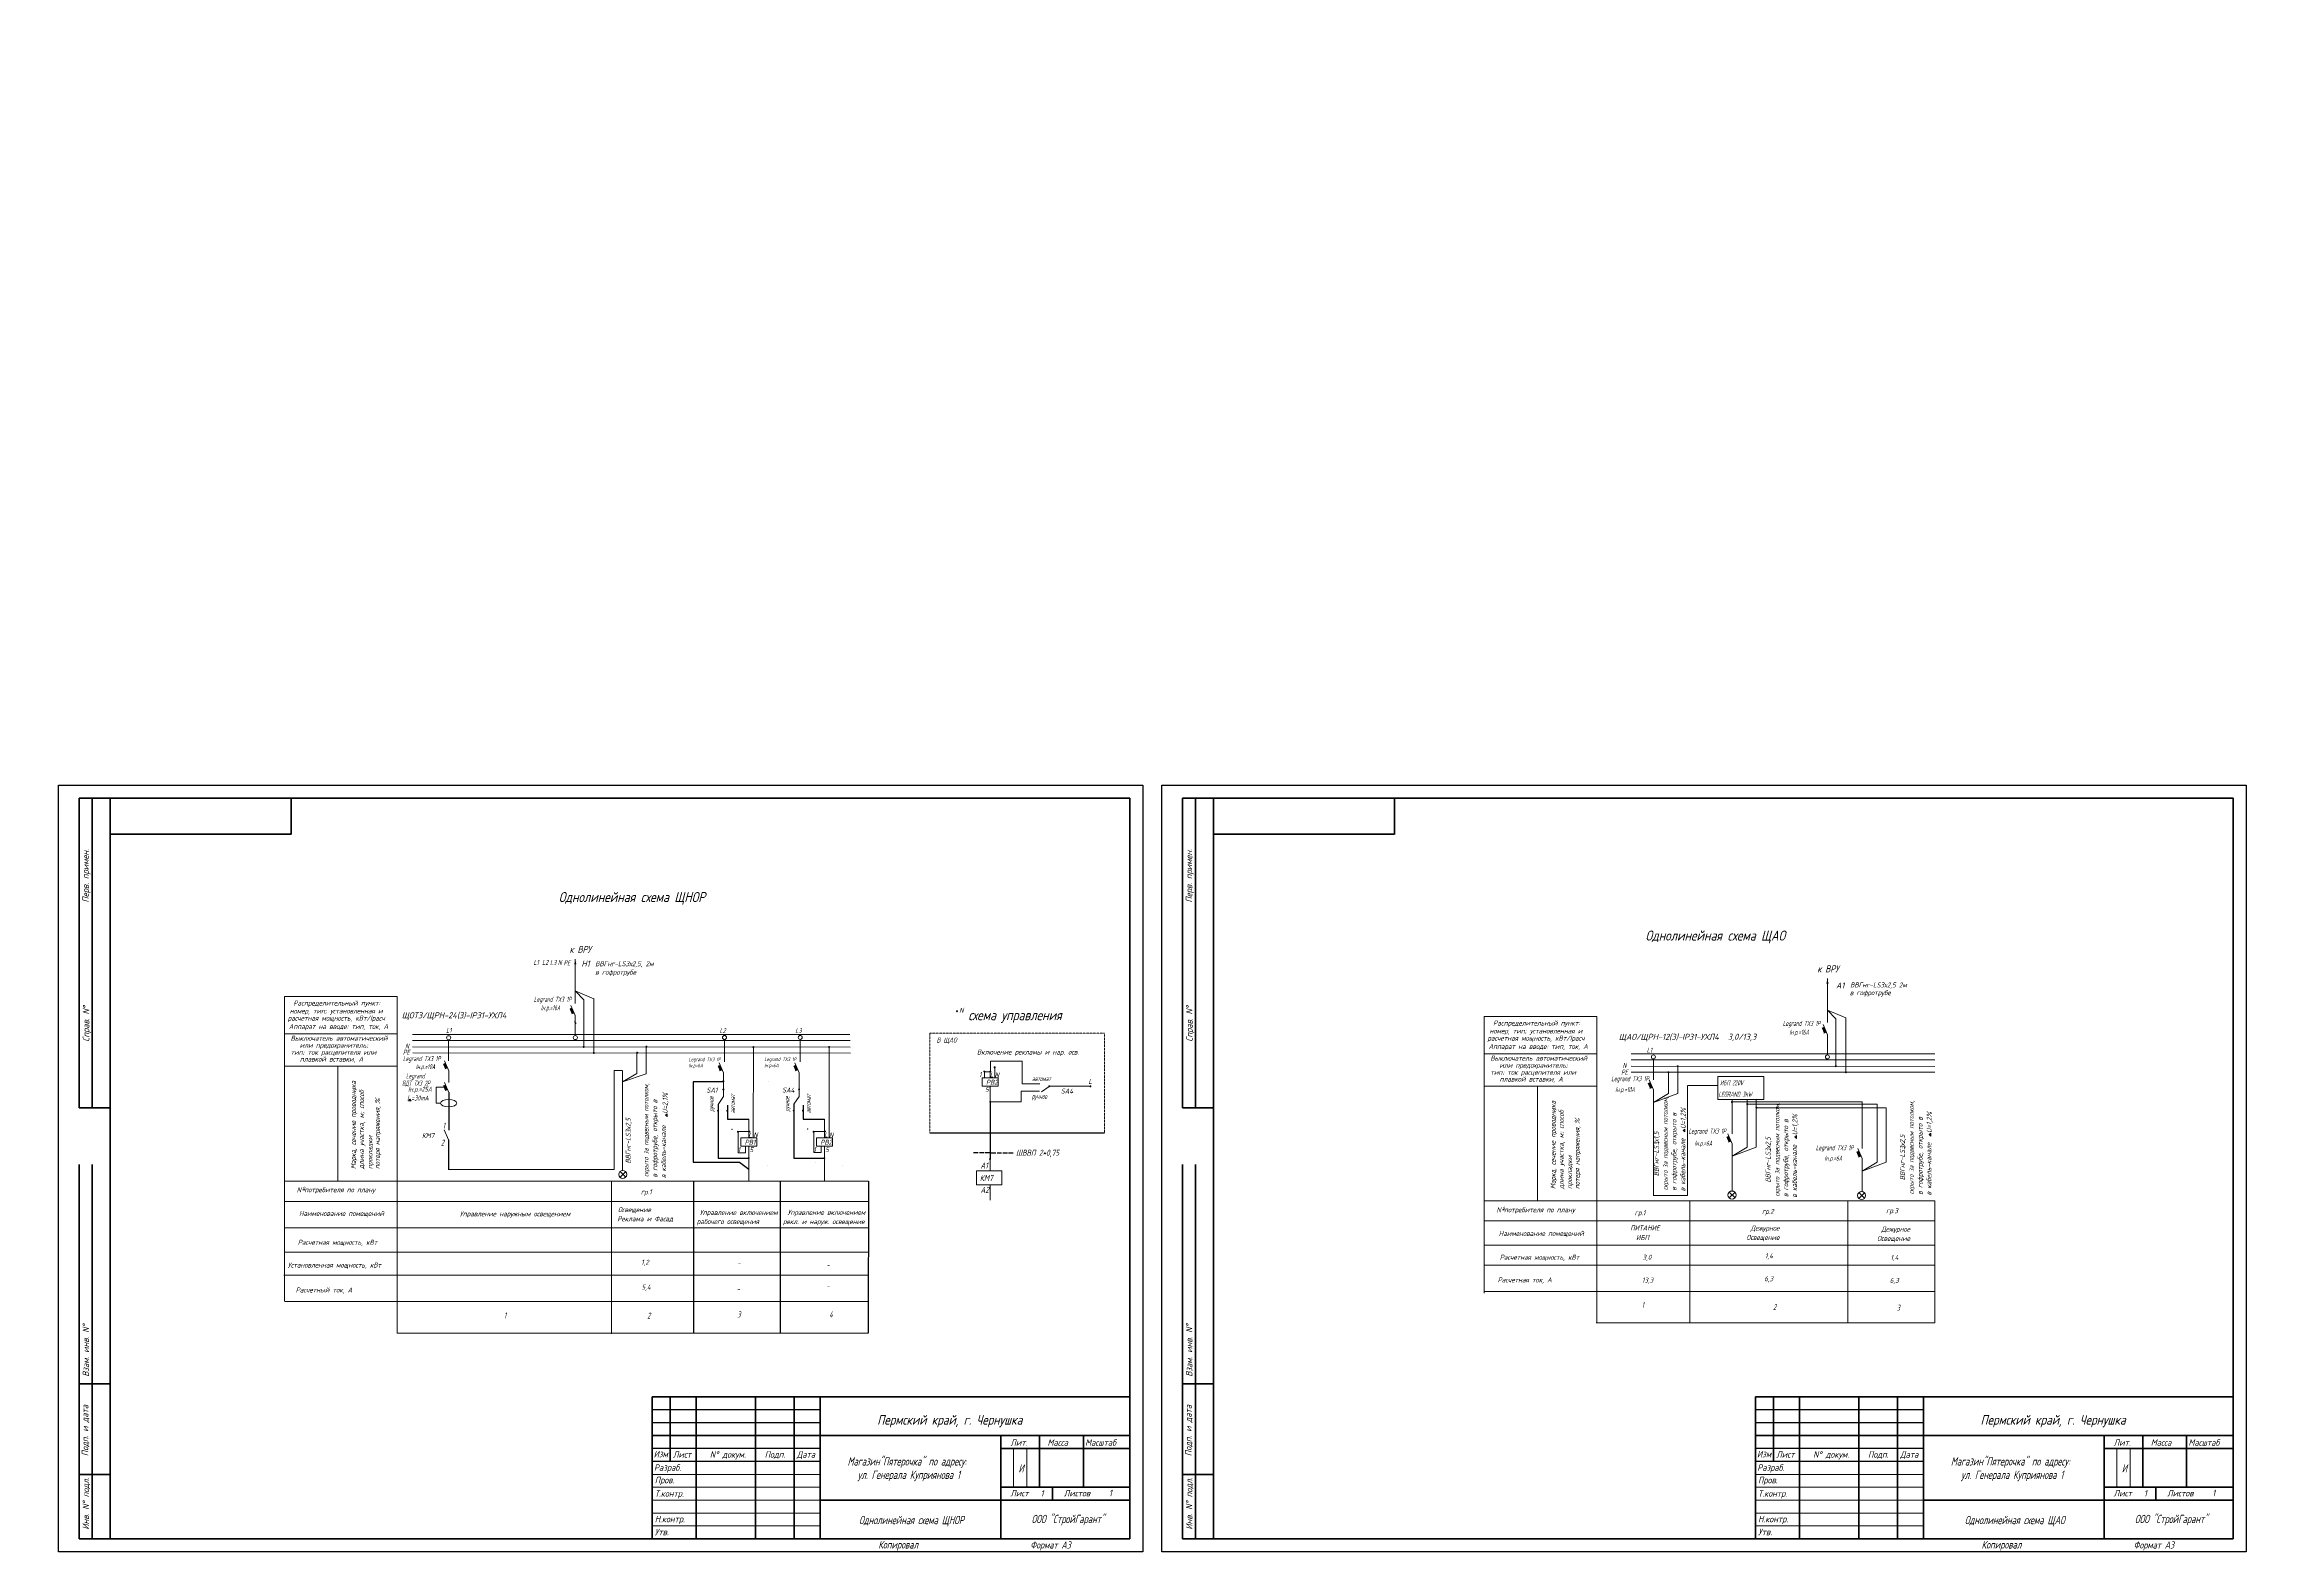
# Model space of a CAD drawing. Header units: millimetres. Extents: x 750 to 1911925457632, y 500 to 46276.
# Drawn here: x 239858 to 299972, y 510 to 41492 of the extents above; entities that cross this region are included whole.
import ezdxf
from ezdxf.enums import TextEntityAlignment as Align

# ---------------------------------------------------------------- set-up
doc = ezdxf.new("R2010")
doc.units = ezdxf.units.MM
doc.linetypes.add('HIDDEN2', pattern=[4.7625, 3.175, -1.5875])
for name, color, linetype in [('1', 7, 'Continuous'), ('KONTUR', 7, 'Continuous'), ('ST', 7, 'Continuous'), ('вова', 7, 'Continuous'), ('Проводки', 1, 'Continuous'), ('Электропроводки', 1, 'Continuous')]:
    doc.layers.add(name, color=color, linetype=linetype)
doc.layers.add('SHTAMP_Ном_пера__98', color=7, linetype='Continuous', lineweight=25, true_color=0x1f1f1f)
for name, color, linetype, lineweight in [('Основная', 7, 'Continuous', 40), ('Стены', 7, 'Continuous', 35), ('текст', 250, 'Continuous', 20), ('тонкая', 7, 'Continuous', 20)]:
    doc.layers.add(name, color=color, linetype=linetype, lineweight=lineweight)
doc.styles.add('ROMANS', font='romans.shx', dxfattribs={"width": 0.7, "oblique": 15, "height": 1})
doc.styles.add('стиль1', font='romans.shx', dxfattribs={"width": 0.75, "oblique": 15, "height": 3.5})

msp = doc.modelspace()

# ---------------------------------------------------------------- hatches: boundary and pattern name
at = {"layer": 'Проводки', "lineweight": 20, "ltscale": 0.5}
h = msp.add_hatch(color=0, dxfattribs=at)
h.paths.add_polyline_path([(254293, 16620), (254293, 16477), (254323, 16477)])
h.paths.add_polyline_path([(254293, 16620), (254264, 16477), (254293, 16477)])
h = msp.add_hatch(color=0, dxfattribs=at)
h.paths.add_polyline_path([(288329, 16098), (288329, 15954), (288359, 15954)])
h.paths.add_polyline_path([(288329, 16098), (288300, 15954), (288329, 15954)])

# ---------------------------------------------------------------- linework, layer by layer
at = {"color": 0, "lineweight": 20}
for p, q in [((254293, 15759), (254521, 15516)), ((288329, 15237), (288557, 14994)), ((255967, 13516), (255967, 14095)), ((256223, 13505), (256223, 14248)), ((259132, 11765), (259133, 14229)), ((261190, 11767), (261191, 14231)), ((255578, 13284), (255967, 13516)), ((265694, 13398), (265693, 13681)), ((284008, 12966), (284008, 13546)), ((284258, 12967), (284258, 13710)), ((249799, 12818), (249759, 12770)), ((249759, 12771), (249833, 12771)), ((249833, 12771), (249799, 12818)), ((250510, 13137), (250510, 12708)), ((250725, 13137), (250510, 13137)), ((250510, 12708), (250627, 12705)), ((283599, 12723), (284008, 12966)), ((286146, 11506), (286146, 12808)), ((286396, 11507), (286396, 12808)), ((289678, 11100), (289678, 12680)), ((289928, 11101), (289928, 12581)), ((285737, 11263), (286146, 11506)), ((289269, 10857), (289678, 11100))]:
    msp.add_line(p, q, dxfattribs=at)
at = {"color": 0, "lineweight": 20, "ltscale": 0.5}
for p, q in [((254522, 15518), (254522, 14234)), ((288557, 14994), (288557, 13710))]:
    msp.add_line(p, q, dxfattribs=at)
for p, q in [((258319, 13288), (257497, 13288)), ((257497, 13288), (257497, 13288)), ((257497, 13288), (257497, 11102)), ((258319, 13288), (258319, 13288)), ((259555, 13290), (259555, 13290)), ((250852, 12994), (250853, 11973)), ((258176, 12672), (258176, 11212)), ((258427, 12652), (258427, 12272)), ((260233, 12674), (260233, 11214)), ((260485, 12654), (260485, 12274)), ((265574, 12741), (265569, 11184)), ((258427, 12272), (258427, 12272)), ((258427, 12272), (259012, 12272)), ((260485, 12274), (260485, 12274)), ((260485, 12274), (261070, 12274)), ((250844, 11704), (250844, 10901)), ((263927, 11898), (268674, 11898)), ((257497, 11102), (258757, 11102)), ((258176, 11212), (259008, 11212)), ((258757, 11102), (258757, 11102)), ((258757, 11102), (259008, 10912)), ((259507, 11012), (259507, 11012)), ((260233, 11214), (261066, 11214)), ((260815, 11104), (260815, 11104)), ((261565, 11014), (261565, 11014)), ((265121, 11360), (265246, 11360)), ((265278, 11360), (265403, 11360)), ((265435, 11360), (265559, 11360)), ((265601, 11359), (265726, 11359)), ((265758, 11359), (265882, 11359)), ((265914, 11359), (266039, 11359)), ((266071, 11359), (266196, 11359)), ((257507, 10582), (257507, 6452)), ((259865, 10577), (259864, 6453)), ((262259, 10582), (262258, 6452))]:
    msp.add_line(p, q)
at = {"color": 0}
for p, q in [((260946, 4369), (256385, 4369)), ((290936, 4369), (286375, 4369)), ((260946, 4018), (256385, 4018)), ((290936, 4018), (286375, 4018)), ((260946, 3317), (256385, 3317)), ((290936, 3317), (286375, 3317)), ((260946, 2966), (256385, 2966)), ((290936, 2966), (286375, 2966)), ((265858, 861), (265858, 861)), ((295848, 861), (295848, 861))]:
    msp.add_line(p, q, dxfattribs=at)
at = {"color": 0, "lineweight": 20}
msp.add_ellipse((250852, 12705), major_axis=(-225, 0), ratio=0.448481, dxfattribs=at)
at = {"layer": '1', "color": 0, "lineweight": 20}
for p, q in [((254293, 15417), (254293, 16620)), ((254293, 15759), (254794, 15545)), ((288329, 14894), (288329, 16098)), ((246387, 7315), (246387, 15607)), ((246387, 15602), (249450, 15602)), ((249450, 15603), (249450, 6454)), ((254292, 15088), (254175, 15361)), ((254262, 15158), (254196, 15131)), ((254294, 14541), (254294, 15091)), ((254795, 15547), (254795, 14070)), ((278998, 15058), (282061, 15058)), ((278998, 7536), (278998, 15058)), ((282061, 15058), (282061, 6731)), ((288329, 15237), (288830, 15023)), ((246387, 14590), (249450, 14590)), ((249865, 14571), (261753, 14570)), ((250851, 13859), (250851, 14430)), ((254267, 14925), (254321, 14870)), ((258349, 13830), (258349, 14435)), ((260407, 13832), (260407, 14437)), ((288330, 14567), (288212, 14840)), ((288299, 14637), (288234, 14610)), ((288329, 14016), (288329, 14566)), ((288830, 15023), (288830, 13546)), ((249865, 14407), (261764, 14409)), ((249867, 14234), (261764, 14230)), ((249877, 14070), (261776, 14066)), ((250852, 13586), (250734, 13859)), ((278998, 14047), (282061, 14047)), ((282997, 14047), (291247, 14047)), ((282997, 13882), (291247, 13882)), ((283599, 13335), (283599, 13907)), ((246387, 13715), (249450, 13715)), ((247836, 13715), (247836, 10597)), ((250852, 12994), (250735, 13267)), ((255578, 10876), (255578, 13588)), ((255578, 13284), (256223, 13505)), ((258319, 13531), (258201, 13804)), ((258282, 13608), (258217, 13580)), ((260376, 13533), (260259, 13806)), ((260340, 13610), (260274, 13583)), ((265574, 13399), (265574, 13567)), ((282994, 13710), (291247, 13706)), ((282998, 13546), (291247, 13544)), ((283599, 13063), (283481, 13335)), ((258318, 12884), (258176, 12672)), ((260376, 12887), (260233, 12674)), ((267176, 13156), (266963, 13013)), ((278998, 13171), (282061, 13171)), ((280448, 13171), (280448, 10054)), ((283569, 13133), (283503, 13106)), ((283599, 10197), (283599, 13062)), ((283599, 12723), (284258, 12967)), ((285737, 11875), (285737, 12808)), ((289269, 11469), (289269, 12742)), ((256745, 12381), (256792, 12418)), ((256793, 12343), (256745, 12381)), ((256795, 12343), (256747, 12381)), ((256792, 12418), (256793, 12343)), ((259013, 11766), (259012, 12270)), ((261070, 11768), (261070, 12272)), ((250844, 11704), (250726, 11977)), ((284407, 11960), (284453, 11997)), ((284455, 11922), (284407, 11960)), ((284453, 11997), (284455, 11922)), ((285737, 11602), (285620, 11875)), ((285707, 11673), (285641, 11645)), ((285735, 10317), (285737, 11602)), ((285737, 11263), (286396, 11507)), ((287444, 11787), (287490, 11825)), ((287492, 11749), (287444, 11787)), ((287490, 11825), (287492, 11749)), ((289269, 11197), (289151, 11469)), ((291096, 11849), (291143, 11887)), ((291144, 11812), (291096, 11849)), ((291143, 11887), (291144, 11812)), ((289239, 11267), (289173, 11239)), ((289269, 10302), (289269, 11196)), ((289269, 10857), (289928, 11101)), ((246410, 10583), (262259, 10582)), ((246889, 10347), (246944, 10347)), ((255279, 10582), (255279, 6433)), ((246392, 10035), (262259, 10033)), ((278998, 10054), (291247, 10054)), ((279500, 9803), (279555, 9803)), ((284588, 10054), (284588, 6731)), ((288884, 10054), (288884, 6731)), ((291247, 10054), (291247, 6731)), ((246392, 9316), (262259, 9314)), ((278998, 9507), (291247, 9507)), ((246392, 8653), (262259, 8653)), ((278998, 8847), (291247, 8847)), ((279430, 8849), (291247, 8849)), ((246374, 8028), (262259, 8026)), ((278998, 8300), (291247, 8300)), ((246410, 7315), (262259, 7313)), ((278998, 7589), (291247, 7589))]:
    msp.add_line(p, q, dxfattribs=at)
at = {"layer": '1', "color": 0, "lineweight": 20, "const_width": 27.3}
for points in [[(264656, 15204, 1), (264683, 15204, 1)], [(254508, 14234, 1), (254535, 14234, 1)], [(254781, 14070, 1), (254809, 14070, 1)], [(255964, 14076, 1), (255992, 14076, 1)], [(256211, 14240, 1), (256239, 14240, 1)], [(259121, 14229, 1), (259148, 14229, 1)], [(261178, 14231, 1), (261206, 14231, 1)], [(258319, 13288, -1), (258319, 13316, -1)], [(265400, 13564, 1), (265427, 13564, 1)], [(265561, 13565, 1), (265589, 13565, 1)], [(265679, 13679, 1), (265707, 13679, 1)], [(283994, 13546, 1), (284021, 13546, 1)], [(284244, 13710, 1), (284271, 13710, 1)], [(288543, 13710, 1), (288570, 13710, 1)], [(288817, 13546, 1), (288844, 13546, 1)], [(258320, 13062, -1), (258320, 13090, -1)], [(260378, 13065, -1), (260378, 13092, -1)], [(265560, 12741, 1), (265587, 12741, 1)], [(267162, 13166, 1), (267189, 13166, 1)], [(268297, 13176, 1), (268297, 13149, 1)], [(285721, 12738, 1), (285749, 12738, 1)], [(286136, 12680, 1), (286163, 12680, 1)], [(258161, 12499, 1), (258188, 12499, 1)], [(258411, 12499, 1), (258438, 12499, 1)], [(260218, 12501, 1), (260246, 12501, 1)], [(260468, 12501, 1), (260496, 12501, 1)], [(286386, 12582, 1), (286414, 12582, 1)], [(258700, 11926, 1), (258728, 11926, 1)], [(259009, 11932, 1), (259036, 11932, 1)], [(260758, 11928, 1), (260785, 11928, 1)], [(261066, 11935, 1), (261094, 11935, 1)], [(258991, 11209, 1), (259018, 11209, 1)], [(261048, 11211, 1), (261076, 11211, 1)], [(265555, 11184, 1), (265582, 11184, 1)]]:
    msp.add_lwpolyline(points, format="xyb", close=True, dxfattribs=at)
at = {"layer": '1', "color": 0, "lineweight": 20}
for centre in [(250851, 14485), (254294, 14486), (258349, 14490), (260407, 14492), (283598, 13961), (288329, 13961)]:
    msp.add_circle(centre, 54.7, dxfattribs=at)
for p in [(258554, 11997), (260612, 11999), (283743, 11627), (286780, 11454), (290433, 11517)]:
    msp.add_point(p, dxfattribs=at)
for points in [[(254202, 15301), (254202, 15301), (254136, 15273), (254262, 15158)], [(254136, 15273), (254196, 15131), (254262, 15158)], [(254262, 15158), (254262, 15158), (254202, 15301)], [(288239, 14779), (288239, 14779), (288174, 14752), (288299, 14637)], [(288174, 14752), (288234, 14610), (288299, 14637)], [(288299, 14637), (288299, 14637), (288239, 14779)], [(250761, 13799), (250761, 13799), (250696, 13771), (250821, 13657)], [(250696, 13771), (250756, 13629), (250821, 13657)], [(250821, 13657), (250821, 13657), (250761, 13799)], [(258228, 13744), (258228, 13744), (258163, 13716), (258289, 13601)], [(258163, 13716), (258223, 13574), (258289, 13601)], [(258289, 13601), (258289, 13601), (258228, 13744)], [(260286, 13746), (260286, 13746), (260221, 13718), (260346, 13604)], [(260221, 13718), (260281, 13576), (260346, 13604)], [(260346, 13604), (260346, 13604), (260286, 13746)], [(283509, 13275), (283509, 13275), (283443, 13248), (283569, 13133)], [(283443, 13248), (283503, 13106), (283569, 13133)], [(283569, 13133), (283569, 13133), (283509, 13275)], [(250762, 13207), (250762, 13207), (250697, 13180), (250822, 13065)], [(250697, 13180), (250757, 13037), (250822, 13065)], [(250822, 13065), (250822, 13065), (250762, 13207)], [(285647, 11815), (285647, 11815), (285581, 11788), (285707, 11673)], [(285581, 11788), (285641, 11645), (285707, 11673)], [(285707, 11673), (285707, 11673), (285647, 11815)], [(289179, 11409), (289179, 11409), (289113, 11382), (289239, 11267)], [(289113, 11382), (289173, 11239), (289239, 11267)], [(289239, 11267), (289239, 11267), (289179, 11409)]]:
    msp.add_solid(points, dxfattribs=at)
at = {"layer": 'KONTUR', "color": 0}
for p, q in [((240247, 510), (240247, 21350)), ((240247, 21350), (269717, 21350)), ((269717, 21350), (269717, 510)), ((270237, 510), (270237, 21350)), ((270237, 21350), (299707, 21350)), ((299707, 21350), (299707, 510)), ((269717, 510), (240247, 510)), ((299707, 510), (270237, 510))]:
    msp.add_line(p, q, dxfattribs=at)
at = {"layer": 'ST', "linetype": 'HIDDEN2', "lineweight": 15}
for p, q in [((263928, 14608), (268674, 14608)), ((263928, 11898), (263928, 14608)), ((268674, 14608), (268674, 11898))]:
    msp.add_line(p, q, dxfattribs=at)
at = {"layer": 'ST', "lineweight": 15}
for p, q in [((265577, 13557), (265577, 13849)), ((265577, 13849), (266437, 13849)), ((266437, 13849), (266437, 13234)), ((258318, 12885), (258319, 13531)), ((260376, 12887), (260376, 13533)), ((265409, 13557), (265577, 13557)), ((266437, 13234), (266921, 13234)), ((266413, 12739), (265571, 12739)), ((266915, 13031), (266413, 13031)), ((266413, 13031), (266413, 12739)), ((267184, 13163), (268294, 13163)), ((265569, 11184), (265569, 10869))]:
    msp.add_line(p, q, dxfattribs=at)
at = {"layer": 'Основная', "color": 0}
for p, q in [((240808, 20999), (240808, 12579)), ((269366, 20999), (240808, 20999)), ((241159, 12579), (241159, 20999)), ((241650, 3668), (241650, 20999)), ((246569, 20008), (246569, 20991)), ((269366, 861), (269366, 20999)), ((270798, 20999), (270798, 12579)), ((299356, 20999), (270798, 20999)), ((271149, 12579), (271149, 20999)), ((271640, 3668), (271640, 20999)), ((276559, 20008), (276559, 20991)), ((299356, 861), (299356, 20999)), ((246562, 20017), (241650, 20017)), ((276552, 20017), (271640, 20017)), ((241650, 12579), (240808, 12579)), ((271640, 12579), (270798, 12579)), ((240808, 861), (240808, 11035)), ((241159, 861), (241159, 11035)), ((270798, 861), (270798, 11035)), ((271149, 861), (271149, 11035)), ((241650, 5071), (240808, 5071)), ((271640, 5071), (270798, 5071)), ((256385, 4720), (256385, 861)), ((269366, 4720), (256385, 4720)), ((256876, 2966), (256876, 4720)), ((257578, 4720), (257578, 861)), ((259192, 861), (259192, 4720)), ((260245, 4720), (260245, 861)), ((260946, 4720), (260946, 861)), ((286375, 4720), (286375, 861)), ((299356, 4720), (286375, 4720)), ((286866, 2966), (286866, 4720)), ((287568, 4720), (287568, 861)), ((289182, 861), (289182, 4720)), ((290235, 4720), (290235, 861)), ((290936, 4720), (290936, 861)), ((241650, 861), (241650, 3668)), ((256385, 3668), (269366, 3668)), ((265858, 3668), (265858, 861)), ((266911, 3668), (266911, 2264)), ((268103, 3668), (268103, 2264)), ((271640, 861), (271640, 3668)), ((286375, 3668), (299356, 3668)), ((295848, 3668), (295848, 861)), ((296901, 3668), (296901, 2264)), ((298093, 3668), (298093, 2264)), ((265858, 3317), (269366, 3317)), ((295848, 3317), (299356, 3317)), ((241650, 2615), (240808, 2615)), ((271640, 2615), (270798, 2615)), ((269366, 1913), (260946, 1913)), ((269366, 2264), (265858, 2264)), ((267261, 2264), (267261, 1913)), ((299356, 1913), (290936, 1913)), ((299356, 2264), (295848, 2264)), ((297251, 2264), (297251, 1913)), ((269366, 861), (240808, 861)), ((299356, 861), (270798, 861))]:
    msp.add_line(p, q, dxfattribs=at)
at = {"layer": 'тонкая', "color": 0}
for p, q in [((266208, 3302), (266208, 2264)), ((266564, 3302), (266564, 2264)), ((296198, 3302), (296198, 2264)), ((296554, 3302), (296554, 2264)), ((256385, 2615), (260946, 2615)), ((286375, 2615), (290936, 2615)), ((260946, 2264), (256385, 2264)), ((260946, 1913), (256385, 1913)), ((290936, 2264), (286375, 2264)), ((290936, 1913), (286375, 1913))]:
    msp.add_line(p, q, dxfattribs=at)
for points in [[(256385, 1563), (260946, 1563)], [(256385, 1212), (260946, 1212)], [(286375, 1563), (290936, 1563)], [(286375, 1212), (290936, 1212)]]:
    msp.add_lwpolyline(points, dxfattribs=at)
at = {"layer": 'Электропроводки', "color": 0, "lineweight": 20}
for p, q in [((250852, 13265), (250852, 13586)), ((255349, 10902), (255349, 13590)), ((255349, 13590), (255578, 13590)), ((265412, 13558), (265412, 13396)), ((265574, 13171), (265574, 12728)), ((284527, 10191), (284527, 13188)), ((284530, 13188), (285353, 13188)), ((285739, 12742), (289269, 12742)), ((286149, 12680), (289679, 12680)), ((286398, 12581), (289927, 12581)), ((258715, 11931), (259024, 11931)), ((258717, 11357), (258717, 11925)), ((258919, 11537), (258919, 11357)), ((259008, 11537), (259008, 10582)), ((260773, 11933), (261081, 11933)), ((260775, 11360), (260775, 11927)), ((260977, 11539), (260977, 11360)), ((261066, 11539), (261066, 10582)), ((255349, 10901), (250842, 10901)), ((255509, 10848), (255663, 10695)), ((255661, 10841), (255509, 10690)), ((258919, 11357), (258717, 11357)), ((260977, 11360), (260775, 11360)), ((265572, 10481), (265572, 10067)), ((285821, 10290), (285662, 10131)), ((285662, 10290), (285821, 10131)), ((289185, 10276), (289339, 10122)), ((289337, 10269), (289185, 10117)), ((283596, 10191), (284527, 10191)), ((282042, 6731), (291247, 6731)), ((249450, 6454), (262258, 6452))]:
    msp.add_line(p, q, dxfattribs=at)
for points in [[(265353, 13398), (265790, 13398), (265790, 13170), (265353, 13170)], [(285353, 13432), (286596, 13432), (286596, 12808), (285353, 12808)], [(258791, 11765), (259228, 11765), (259228, 11537), (258791, 11537)], [(260849, 11767), (261286, 11767), (261286, 11539), (260849, 11539)], [(265199, 10869), (265888, 10869), (265888, 10481), (265199, 10481)]]:
    msp.add_lwpolyline(points, close=True, dxfattribs=at)
for centre in [(255582, 10767), (285735, 10208), (289258, 10194)]:
    msp.add_circle(centre, 109, dxfattribs=at)

# ---------------------------------------------------------------- texts
at = {"color": 0, "lineweight": 20, "style": 'ROMANS', "oblique": 15}
for s, height, width, p in [('L1', 136.7, 0.7, (253155, 16463)), ('L2', 136.7, 0.7, (253390, 16463)), ('L3', 136.7, 0.7, (253605, 16460)), ('N', 137, 0.7, (253817, 16458)), ('РЕ', 136.7, 0.7, (253973, 16452)), ('L1', 136.7, 0.7, (250782, 14616)), ('L2', 136.7, 0.7, (258214, 14610)), ('L3', 136.7, 0.7, (260272, 14612)), ('РЕ', 136.7, 0.7, (249607, 14020)), ('N', 137, 0.7, (249667, 14190)), ('L1', 136.7, 0.7, (283416, 14076)), ('РЕ', 136.7, 0.7, (282721, 13480)), ('N', 137, 0.7, (282760, 13663)), ('I =30mА', 136.7, 0.7, (249721, 12777)), ('Iн.р.=25А', 136.7, 0.7, (249748, 13016)), ('1', 164, 0.6, (250688, 12011)), ('2', 164, 0.6, (250640, 11550)), ('-', 164, 0.6, (258695, 8282)), ('-', 164, 0.6, (261119, 8229)), ('-', 164, 0.6, (258681, 7571)), ('-', 164, 0.6, (261119, 7665)), ('1', 164, 0.6, (283278, 7138)), ('2', 164, 0.6, (286851, 7083)), ('3', 164, 0.6, (290213, 7060)), ('1', 164, 0.6, (252353, 6855)), ('2', 164, 0.6, (256248, 6848)), ('3', 164, 0.6, (258698, 6880)), ('4', 164, 0.6, (261198, 6880))]:
    msp.add_text(s, height=height, dxfattribs=dict(at, width=width)).set_placement(p)
at = {"color": 0, "lineweight": 20, "style": 'ROMANS', "oblique": 15, "width": 0.6}
for s, height, p in [('Legrand TX3 1P', 136.75, (253167, 15528)), ('Iн.р.=16А', 136.7, (253355, 15299)), ('Legrand TX3 1P', 136.75, (287115, 14874)), ('Iн.р.=16А', 136.7, (287293, 14635)), ('Legrand TX3 1P', 136.75, (249609, 13918)), ('ВДТ ТХ3 2P', 136.7, (249584, 13249)), ('Legrand', 136.7, (249691, 13447)), ('Iн.р.=10А', 136.7, (249954, 13698)), ('автомат', 136.7, (266708, 13372)), ('Legrand TX3 1P', 136.75, (282451, 13370)), ('ИБП 220V', 136.7, (285410, 13259)), ('ручное', 136.7, (266702, 12889)), ('Iн.р.=10А', 136.7, (282562, 13076)), ('LEGRAND 3kW', 136.75, (285365, 12948)), ('Legrand TX3 1P', 136.75, (284551, 11945)), ('Iн.р.=6А', 136.7, (284716, 11615)), ('Legrand TX3 1P', 136.75, (288014, 11494)), ('Iн.р.=6А', 136.7, (288248, 11209))]:
    msp.add_text(s, height=height, dxfattribs=at).set_placement(p, align=Align.MIDDLE_LEFT)
for s, p in [('ручное', (257989, 12472)), ('автомат', (258569, 12432)), ('ручное', (260046, 12474)), ('автомат', (260626, 12434))]:
    msp.add_text(s, height=136.7, rotation=90, dxfattribs=at).set_placement(p, align=Align.MIDDLE_LEFT)
at = {"color": 0, "linetype": 'ByBlock', "lineweight": 25, "style": 'ROMANS', "oblique": 15, "width": 0.8}
for p in [(262500, 3965), (292490, 3965)]:
    msp.add_text('Пермский край, г. Чернушка', height=263.29, dxfattribs=at).set_placement(p)
at = {"layer": '1', "color": 0, "lineweight": 20, "style": 'ROMANS', "oblique": 15}
for s, height, width, p in [('Однолинейная cхема ЩНОР', 273.49, 0.8, (253844, 18171)), ('к ВРУ', 191.4, 0.8, (254137, 16790)), ('Однолинейная cхема ЩАО', 273.49, 0.8, (283384, 17125)), ('Н1', 164.1, 0.8, (254459, 16417)), ('ВВГнг-LS3х2,5, 2м', 136.75, 0.8, (254834, 16427)), ('в гофротрубе', 136.75, 0.8, (254834, 16197)), ('к ВРУ', 191.4, 0.8, (288054, 16261)), ('А1', 164.1, 0.8, (288561, 15822)), ('в гофротрубе', 136.75, 0.8, (288937, 15640)), ('ВВГнг-LS3х2,5 2м', 136.75, 0.8, (288947, 15850)), ('расчетная мощность, кВт/Iрасч', 136.75, 0.8, (246476, 14948)), ('номер, тип; установленная и', 136.75, 0.8, (246531, 15143)), ('Раcпределительный пункт:', 136.75, 0.8, (246629, 15359)), ('ЩОТЗ/ЩРН-24(З)-IP31-УХЛ4', 164.09, 0.8, (249576, 15011)), ('N', 137, 0.8, (264728, 15160)), ('схема управления', 273.49, 0.8, (264976, 14960)), ('Аппарат на вводе: тип, ток, А', 136.75, 0.8, (246508, 14721)), ('Выключатель автоматический', 136.75, 0.8, (246556, 14403)), ('В ЩАО', 136.7, 0.74, (264112, 14352)), ('расчетная мощность, кВт/Iрасч', 136.75, 0.8, (279087, 14404)), ('номер, тип; установленная и', 136.75, 0.8, (279143, 14599)), ('Раcпределительный пункт:', 136.75, 0.8, (279241, 14815)), ('ЩАО/ЩРН-12(З)-IP31-УХЛ4', 164.09, 0.8, (282657, 14426)), ('3,0/13,3', 164.1, 0.8, (285623, 14428)), ('тип; ток расцепителя или', 136.75, 0.8, (246556, 14021)), ('или предохранитель;', 136.75, 0.8, (246802, 14212)), ('плавкой вставки, А', 136.75, 0.8, (246807, 13835)), ('Включение рекламы и нар. осв.', 136.75, 0.8, (265211, 14026)), ('Аппарат на вводе: тип, ток, А', 136.75, 0.8, (279119, 14178)), ('Выключатель автоматический', 136.75, 0.8, (279167, 13860)), ('1', 137, 0.8, (265266, 13415)), ('РВ2', 136.7, 0.8, (265456, 13206)), ('L', 137, 0.8, (265561, 13409)), ('N', 137, 0.8, (265693, 13405)), ('L', 137, 0.8, (268240, 13229)), ('тип; ток расцепителя или', 136.75, 0.8, (279167, 13477)), ('или предохранитель;', 136.75, 0.8, (279413, 13668)), ('плавкой вставки, А', 136.75, 0.8, (279418, 13292)), ('SA1', 136.7, 0.8, (257857, 12992)), ('SA4', 136.7, 0.8, (259915, 12994)), ('5', 137, 0.8, (265431, 13007)), ('SA4', 136.7, 0.8, (267489, 12966)), ('КМ7', 136.7, 0.8, (250124, 11755)), ('1', 137, 0.8, (258705, 11373)), ('РВ1', 136.7, 0.8, (258895, 11573)), ('L', 137, 0.8, (258999, 11776)), ('5', 137, 0.8, (259028, 11374)), ('N', 137, 0.8, (259131, 11772)), ('1', 137, 0.8, (260762, 11375)), ('РВ2', 136.7, 0.8, (260952, 11575)), ('L', 137, 0.8, (261057, 11778)), ('5', 137, 0.8, (261086, 11376)), ('N', 137, 0.8, (261189, 11775)), (' N потребителя по плану', 136.75, 0.8, (246636, 10282)), ('о', 98.5, 0.8, (246886, 10364)), ('гр.1', 136.7, 0.8, (256076, 10226)), ('Наименование помещений', 136.75, 0.8, (246784, 9640)), ('Управление наружным освещением ', 136.75, 0.8, (251152, 9629)), ('Реклама и Фасад', 136.75, 0.8, (255434, 9493)), ('Освещение', 136.7, 0.8, (255454, 9742)), ('Управление включением', 136.75, 0.8, (257677, 9665)), ('Управление включением', 136.75, 0.8, (260060, 9669)), (' N потребителя по плану', 136.75, 0.8, (279247, 9738)), ('о', 98.5, 0.8, (279497, 9820)), ('гр.1', 136.7, 0.8, (283089, 9659)), ('гр.2', 136.7, 0.8, (286549, 9692)), ('гр.3', 136.7, 0.8, (289925, 9714)), ('рабочего освещения', 136.75, 0.8, (257596, 9420)), ('рекл. и наруж. освещение', 136.75, 0.8, (259940, 9418)), ('Наименование помещений', 136.75, 0.8, (279396, 9097)), ('ПИТАНИЕ ', 136.7, 0.8, (282969, 9245)), ('ИБП', 136.7, 0.8, (283126, 8984)), ('Освещение', 136.7, 0.8, (286128, 8987)), ('Дежурное', 136.7, 0.8, (286241, 9238)), ('Освещение', 136.7, 0.8, (289680, 8961)), ('Дежурное', 136.7, 0.8, (289793, 9212)), ('Расчетная мощность, кВт', 136.75, 0.8, (246750, 8854)), ('1,2', 136.7, 0.8, (256083, 8311)), ('Расчетная мощность, кВт', 136.75, 0.8, (279422, 8448)), ('3,0', 136.7, 0.8, (283305, 8447)), ('1,4', 136.7, 0.8, (286631, 8487)), ('1,4', 136.7, 0.8, (290042, 8441)), ('Установленная мощность, кВт', 136.75, 0.8, (246478, 8236)), ('Расчетная ток, А', 136.75, 0.8, (279365, 7832)), ('13,3', 136.7, 0.8, (283286, 7825)), ('6,3', 136.7, 0.8, (286612, 7864)), ('6,3', 136.7, 0.8, (290023, 7819)), ('Расчетный ток, А', 136.75, 0.8, (246693, 7558)), ('5,4', 136.7, 0.8, (256094, 7634))]:
    msp.add_text(s, height=height, dxfattribs=dict(at, width=width)).set_placement(p)
for s, height, width, p in [('Марка, сечение проводника ', 136.75, 0.8, (248330, 10913)), (';', 164, 0.8, (248339, 13040)), ('длина участка, м; способ', 136.75, 0.8, (248550, 10913)), ('%', 137, 0.8, (248987, 12682)), ('скрыто за подвесным потолком,', 136.75, 0.74, (256283, 10701)), ('U=2,1%%%', 136.7, 0.8, (256802, 12416)), ('потеря напряжения,', 136.75, 0.8, (248981, 10913)), ('ВВГнг-LS3х2,5', 136.75, 0.8, (255800, 11062)), ('в гофротрубе, открыто в ', 136.75, 0.8, (256521, 10684)), ('Марка, сечение проводника ', 136.75, 0.8, (280941, 10370)), (';', 164, 0.8, (280950, 12497)), ('длина участка, м; способ', 136.75, 0.8, (281161, 10370)), ('%', 137, 0.8, (281598, 12139)), ('скрыто за подвесным потолком,', 136.75, 0.74, (283988, 10342)), ('в гофротрубе, открыто в ', 136.75, 0.8, (284226, 10325)), ('U=1,2%%%', 136.7, 0.8, (284474, 12006)), ('скрыто за подвесным потолком,', 136.75, 0.74, (287025, 10170)), ('U=1,2%%%', 136.7, 0.8, (287511, 11834)), ('скрыто за подвесным потолком,', 136.75, 0.74, (290677, 10232)), ('U=1,2%%%', 136.7, 0.8, (291164, 11896)), ('прокладки', 136.7, 0.8, (248778, 10913)), ('в кабель-канале', 136.75, 0.8, (256759, 10667)), ('потеря напряжения,', 136.75, 0.8, (281592, 10370)), ('ВВГнг-LS3х1,5', 136.75, 0.8, (283746, 10720)), ('в кабель-канале', 136.75, 0.8, (284463, 10308)), ('ВВГнг-LS3х2,5', 136.75, 0.8, (286783, 10548)), ('в гофротрубе, открыто в ', 136.75, 0.8, (287263, 10152)), ('ВВГнг-LS3х2,5', 136.75, 0.8, (290435, 10610)), ('в гофротрубе, открыто в ', 136.75, 0.8, (290915, 10215)), (',', 137, 0.8, (248336, 11388)), (',', 137, 0.8, (280947, 10844)), ('прокладки', 136.7, 0.8, (281389, 10370)), ('в кабель-канале', 136.75, 0.8, (287500, 10135)), ('в кабель-канале', 136.75, 0.8, (291153, 10198))]:
    msp.add_text(s, height=height, rotation=90, dxfattribs=dict(at, width=width)).set_placement(p)
at = {"layer": 'SHTAMP_Ном_пера__98', "color": 0, "linetype": 'ByBlock', "lineweight": 25, "char_height": 225, "attachment_point": 5, "line_spacing_factor": 0.971274, "style": 'ROMANS'}
for s, insert, width in [('Магазин"Пятерочка" по адресу:\\P ул. Генерала Куприянова 1', (263310, 2754), 3873.2), ('Магазин"Пятерочка" по адресу:\\P ул. Генерала Куприянова 1', (293300, 2754), 3873.2), ('И', (266409, 2777), 3689.6), ('И', (296399, 2777), 3689.6), ('Однолинейная схема ЩНОР', (263431, 1342), 3689.6), ('ООО "СтройГарант"', (267684, 1371), 3689.6), ('Однолинейная схема ЩАО', (293421, 1342), 3689.6), ('ООО "СтройГарант"', (297674, 1371), 3689.6)]:
    msp.add_mtext(s, dxfattribs=dict(at, insert=insert, width=width))
at = {"layer": 'вова', "color": 0, "lineweight": 20, "style": 'ROMANS', "oblique": 15, "width": 0.7}
for s, height, p in [('ШВВП 2*0,75', 164.09, (266271, 11357)), ('А1', 164.1, (265305, 11009)), ('КМ7', 164.1, (265289, 10669)), ('А2', 164.1, (265308, 10348))]:
    msp.add_text(s, height=height, dxfattribs=at).set_placement(p, align=Align.MIDDLE_LEFT)
at = {"layer": 'Стены', "color": 0, "linetype": 'ByBlock', "lineweight": 25, "char_height": 100, "width": 1391.5, "attachment_point": 1, "style": 'ROMANS'}
for insert in [(257374, 13946), (259432, 13949)]:
    msp.add_mtext('Legrand TX3 1P\\PIн.р=6А', dxfattribs=dict(at, insert=insert))
at = {"layer": 'текст', "color": 0, "style": 'стиль1', "oblique": 15, "width": 0.75}
for s, p in [('Перв. примен.', (241071, 18158)), ('Перв. примен.', (271061, 18158)), ('Справ. N%%d', (241082, 14377)), ('Справ. N%%d', (271072, 14377)), ('Взам. инв. N%%d', (241076, 5269)), ('Взам. инв. N%%d', (271066, 5269)), ('Подп. и дата', (241055, 3109)), ('Подп. и дата', (271045, 3109)), ('Инв. N%%d подл.', (241076, 1111)), ('Инв. N%%d подл.', (271066, 1111))]:
    msp.add_text(s, height=175.42, rotation=90, dxfattribs=at).set_placement(p)
for s, height, p in [('Изм', 175.4, (256424, 3079)), ('Лист', 175.4, (256948, 3068)), ('N%%d докум. ', 175.42, (257950, 3068)), ('Подп.', 175.4, (259442, 3068)), ('Дата', 175.4, (260315, 3068)), ('Лит.', 175.4, (266119, 3391)), ('Масса', 175.4, (267128, 3391)), ('Масштаб', 175.4, (268151, 3391)), ('Изм', 175.4, (286414, 3079)), ('Лист', 175.4, (286938, 3068)), ('N%%d докум. ', 175.42, (287940, 3068)), ('Подп.', 175.4, (289432, 3068)), ('Дата', 175.4, (290305, 3068)), ('Лит.', 175.4, (296109, 3391)), ('Масса', 175.4, (297118, 3391)), ('Масштаб', 175.4, (298141, 3391)), ('Разраб.', 175.4, (256432, 2711)), ('Пров.', 175.4, (256453, 2371)), ('Разраб.', 175.4, (286422, 2711)), ('Пров.', 175.4, (286443, 2371)), ('Т.контр.', 175.4, (256453, 2007)), ('Лист', 175.4, (266119, 2015)), ('1', 175, (266940, 2010)), ('Листов', 175.4, (267573, 2015)), ('1', 175, (268798, 2020)), ('Т.контр.', 175.4, (286443, 2007)), ('Лист', 175.4, (296109, 2015)), ('1', 175, (296930, 2010)), ('Листов', 175.4, (297563, 2015)), ('1', 175, (298788, 2020)), ('Н.контр.', 175.4, (256453, 1311)), ('Н.контр.', 175.4, (286443, 1311)), ('Утв.', 175.4, (256453, 959)), ('Копировал', 210.5, (262528, 598)), ('Формат А3', 193, (266662, 598)), ('Утв.', 175.4, (286443, 959)), ('Копировал', 210.5, (292518, 598)), ('Формат А3', 193, (296652, 598))]:
    msp.add_text(s, height=height, dxfattribs=at).set_placement(p)

doc.saveas('drawing.dxf')
